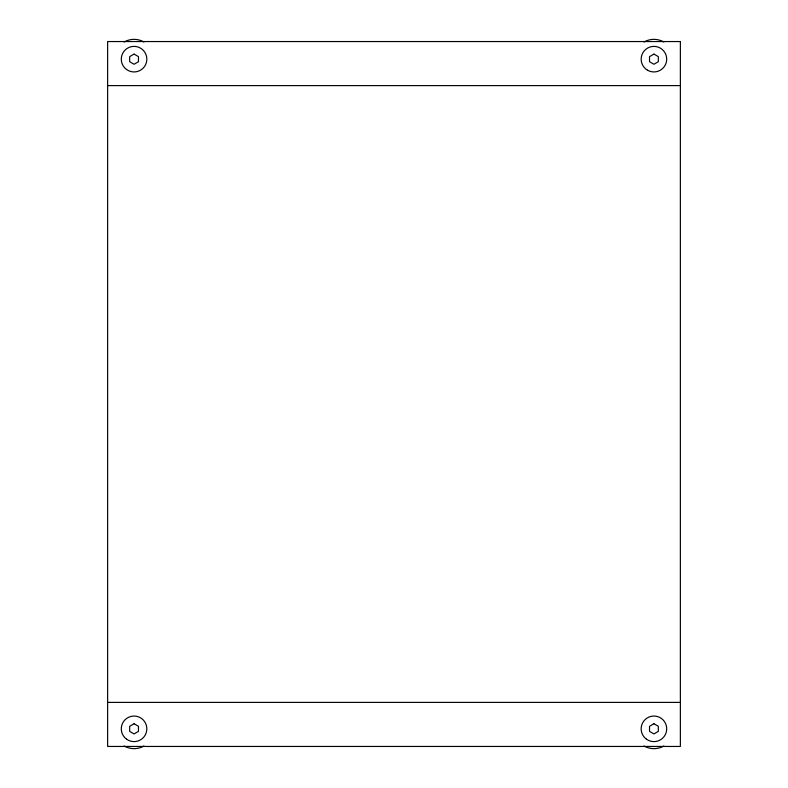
<?xml version="1.0" encoding="UTF-8"?>
<svg xmlns="http://www.w3.org/2000/svg" width="788" height="788" viewBox="0 0 788 788"><rect width="100%" height="100%" fill="white"/><g stroke="black" fill="none" stroke-linecap="round" stroke-linejoin="round"><path stroke-width="1.18" d="M107.631 85.606L680.369 85.606M107.631 702.394L680.369 702.394M124.149 42A19.828 19.828 0 0 1 143.977 42M644.023 42A19.828 19.828 0 0 1 663.851 42M143.977 746A19.828 19.828 0 0 1 124.149 746M663.851 746A19.828 19.828 0 0 1 644.023 746M134.068 54.086L129.665 56.628L129.665 61.71L134.068 64.261L138.471 61.71L138.471 56.628L134.068 54.086M653.932 54.086L649.529 56.628L649.529 61.71L653.932 64.261L658.335 61.71L658.335 56.628L653.932 54.086M134.068 723.739L129.665 726.29L129.665 731.372L134.068 733.914L138.471 731.372L138.471 726.29L134.068 723.739M653.932 723.739L649.529 726.29L649.529 731.372L653.932 733.914L658.335 731.372L658.335 726.29L653.932 723.739M680.369 41.547L107.631 41.547L107.631 746.453L680.369 746.453L680.369 41.547M126.523 69.482A12.775 12.775 0 0 0 146.765 60.548A12.775 12.775 0 0 0 128.907 47.477A12.775 12.775 0 0 0 126.523 69.482M647.549 70.23A12.775 12.775 0 0 0 666.707 59.169A12.775 12.775 0 0 0 647.549 48.107A12.775 12.775 0 0 0 647.549 70.23M126.523 739.144A12.775 12.775 0 0 0 146.765 730.21A12.775 12.775 0 0 0 128.907 717.139A12.775 12.775 0 0 0 126.523 739.144M646.387 739.144A12.775 12.775 0 0 0 666.638 730.21A12.775 12.775 0 0 0 648.78 717.139A12.775 12.775 0 0 0 646.387 739.144"/></g></svg>
